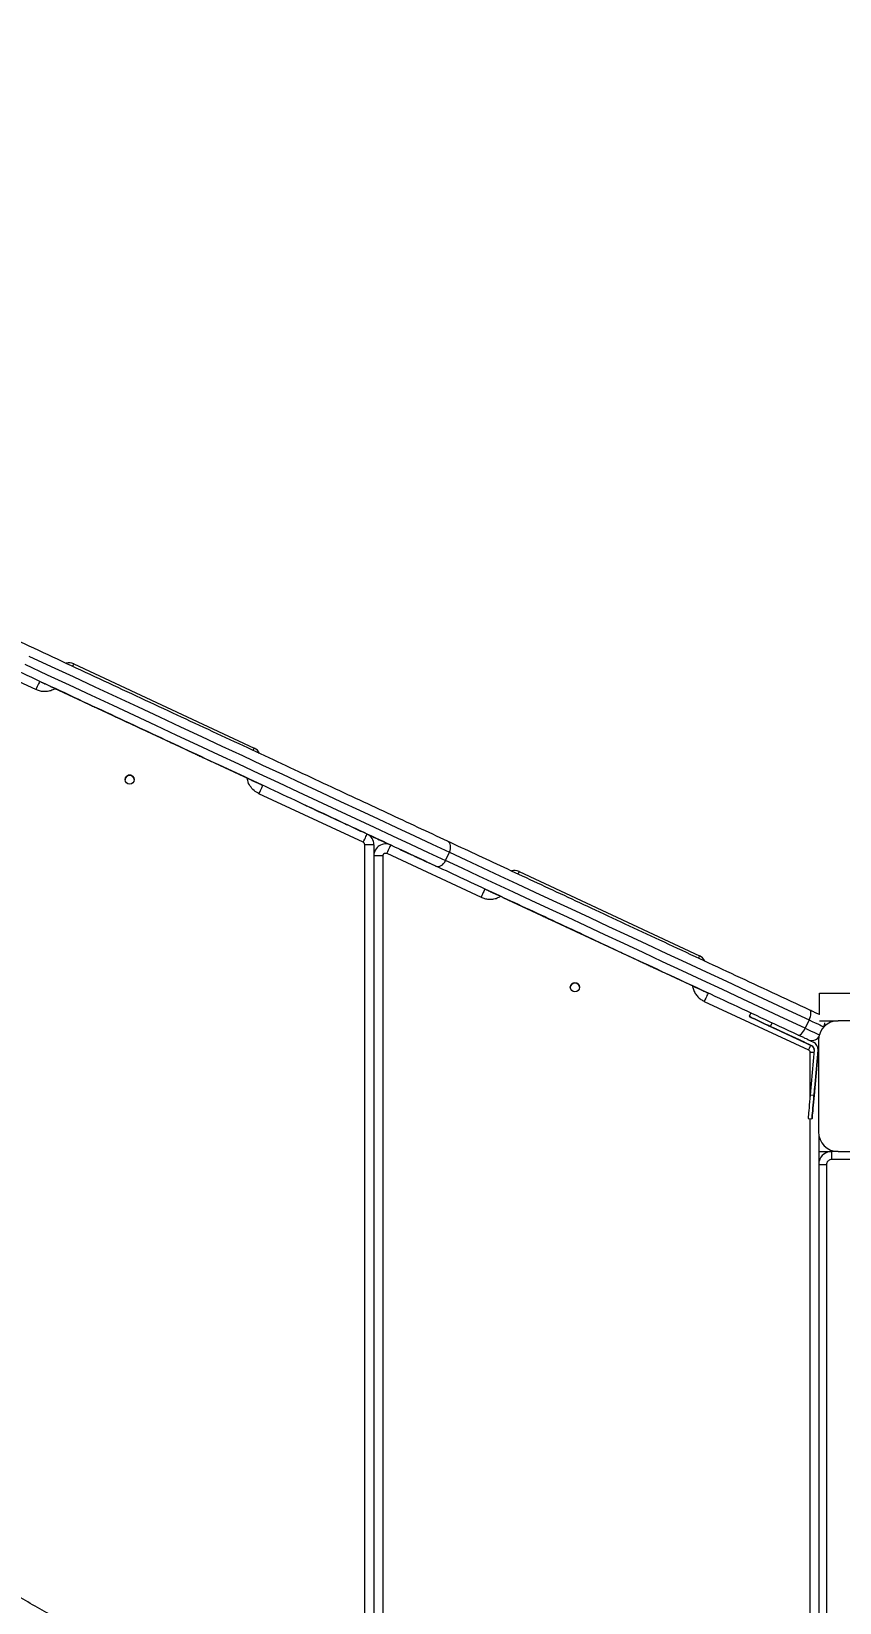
# Model space of a CAD drawing. Header units: millimetres. Extents: x -9110 to 8278, y -6387 to 5914.
# Drawn here: x -3532 to -2915, y -940 to 259 of the extents above; entities that cross this region are included whole.
import ezdxf

# ---------------------------------------------------------------- set-up
doc = ezdxf.new("R2010")
doc.units = ezdxf.units.MM
for name, color, linetype in [('DIKOM_ОБЪЕКТ', 7, 'Continuous'), ('DIKOM_РАЗМЕР_ЗОНА', 7, 'Continuous'), ('DIKOM_РАЗМЕР_ОБЪЕКТА', 7, 'Continuous')]:
    doc.layers.add(name, color=color, linetype=linetype)
doc.styles.add('style1', font='arial.ttf', dxfattribs={"width": 0.8})
doc.dimstyles.new('1-50', dxfattribs={"dimtxt": 300, "dimasz": 200, "dimexe": 100, "dimexo": 0, "dimgap": 100, "dimtad": 1, "dimtxsty": 'style1', "dimcen": 200, "dimclrd": 7, "dimclre": 7, "dimclrt": 7, "dimadec": 1, "dimazin": 2, "dimtfac": 1, "dimtmove": 0, "dimatfit": 2, "dimfxl": 0, "dimlwd": 25, "dimlwe": 18, "dimarcsym": 0})

# ---------------------------------------------------------------- blocks, each defined once
blk = doc.blocks.new('*D9')
at = {"layer": 'Defpoints', "color": 0, "transparency": 16777216}
for p in [(-2194.7, 3914.4), (-7206.9, -3406.5), (-367.7, -3406.5)]:
    blk.add_point(p, dxfattribs=at)
at = {"layer": 'DIKOM_РАЗМЕР_ОБЪЕКТА', "color": 7, "lineweight": 18, "transparency": 16777216}
for p, q in [((-2194.7, 3914.4), (-7306.9, 3914.4)), ((-367.7, -3406.5), (-7306.9, -3406.5))]:
    blk.add_line(p, q, dxfattribs=at)
at = {"layer": 'DIKOM_РАЗМЕР_ОБЪЕКТА', "color": 7, "lineweight": 25, "transparency": 16777216}
blk.add_line((-7206.9, 3714.4), (-7206.9, -3206.5), dxfattribs=at)
at = {"layer": 'DIKOM_РАЗМЕР_ОБЪЕКТА', "color": 7, "transparency": 16777216}
for points in [[(-7240.3, 3714.4), (-7173.6, 3714.4), (-7206.9, 3914.4)], [(-7240.3, -3206.5), (-7173.6, -3206.5), (-7206.9, -3406.5)]]:
    blk.add_solid(points, dxfattribs=at)
at = {"layer": 'DIKOM_РАЗМЕР_ОБЪЕКТА', "color": 7, "transparency": 16777216, "insert": (-7460.2, 292.3), "char_height": 300, "attachment_point": 5, "rotation": 90, "style": 'style1'}
blk.add_mtext('7300', dxfattribs=at)
blk = doc.blocks.new('*D10')
at = {"layer": 'Defpoints', "color": 0, "transparency": 16777216}
for p in [(-3851.3, 5914.4), (-8660.2, -5406.5), (-497.8, -5406.5)]:
    blk.add_point(p, dxfattribs=at)
at = {"layer": 'DIKOM_РАЗМЕР_ЗОНА', "color": 7, "lineweight": 18, "transparency": 16777216}
for p, q in [((-3851.3, 5914.4), (-8760.2, 5914.4)), ((-497.8, -5406.5), (-8760.2, -5406.5))]:
    blk.add_line(p, q, dxfattribs=at)
at = {"layer": 'DIKOM_РАЗМЕР_ЗОНА', "color": 7, "lineweight": 25, "transparency": 16777216}
blk.add_line((-8660.2, 5714.4), (-8660.2, -5206.5), dxfattribs=at)
at = {"layer": 'DIKOM_РАЗМЕР_ЗОНА', "color": 7, "transparency": 16777216}
for points in [[(-8693.5, 5714.4), (-8626.8, 5714.4), (-8660.2, 5914.4)], [(-8693.5, -5206.5), (-8626.8, -5206.5), (-8660.2, -5406.5)]]:
    blk.add_solid(points, dxfattribs=at)
at = {"layer": 'DIKOM_РАЗМЕР_ЗОНА', "color": 7, "transparency": 16777216, "insert": (-8913.4, 268.5), "char_height": 300, "attachment_point": 5, "rotation": 90, "style": 'style1'}
blk.add_mtext('11300', dxfattribs=at)
blk = doc.blocks.new('*D11')
at = {"layer": 'Defpoints', "color": 0, "transparency": 16777216}
for p in [(-6509.9, 304), (6278.2, -1263), (6278.2, -4310)]:
    blk.add_point(p, dxfattribs=at)
at = {"layer": 'DIKOM_РАЗМЕР_ОБЪЕКТА', "color": 7, "lineweight": 18, "transparency": 16777216}
for p, q in [((-6509.9, 304), (-6509.9, -4410)), ((6278.2, -1263), (6278.2, -4410))]:
    blk.add_line(p, q, dxfattribs=at)
at = {"layer": 'DIKOM_РАЗМЕР_ОБЪЕКТА', "color": 7, "lineweight": 25, "transparency": 16777216}
blk.add_line((-6309.9, -4310), (6078.2, -4310), dxfattribs=at)
at = {"layer": 'DIKOM_РАЗМЕР_ОБЪЕКТА', "color": 7, "transparency": 16777216}
for points in [[(-6309.9, -4276.6), (-6309.9, -4343.3), (-6509.9, -4310)], [(6078.2, -4276.6), (6078.2, -4343.3), (6278.2, -4310)]]:
    blk.add_solid(points, dxfattribs=at)
at = {"layer": 'DIKOM_РАЗМЕР_ОБЪЕКТА', "color": 7, "transparency": 16777216, "insert": (-27.3, -4056.8), "char_height": 300, "attachment_point": 5, "style": 'style1'}
blk.add_mtext('12800', dxfattribs=at)

msp = doc.modelspace()

# ---------------------------------------------------------------- linework, layer by layer
at = {"layer": 'DIKOM_ОБЪЕКТ', "color": 7, "linetype": 'Continuous', "lineweight": 15}
for p, q in [((-3528.987, -243.276), (-3600.99, -209.701)), ((-3499.995, -223.694), (-3362.236, -287.932)), ((-3511.528, -243.694), (-3370.144, -309.623)), ((-3496.121, -250.878), (-3496.121, -250.878)), ((-3394.614, -298.211), (-3394.614, -298.212)), ((-3278.991, -359.852), (-3358.601, -322.729)), ((-3357.266, -315.628), (-3356.292, -316.082)), ((-3356.549, -315.962), (-3356.663, -315.909)), ((-3356.549, -315.962), (-3356.549, -315.962)), ((-3323.922, -331.176), (-3323.922, -331.175)), ((-3277.836, -361.652), (-3277.836, -361.664)), ((-3277.836, -1076.82), (-3277.836, -361.664)), ((-3270.836, -361.664), (-3270.836, -1076.82)), ((-3263.836, -1087.214), (-3263.836, -370.058)), ((-3260.991, -368.246), (-3188.987, -401.821)), ((-3216.07, -373.744), (-3213.112, -367.4)), ((-3222.416, -378.509), (-3222.416, -378.509)), ((-3159.995, -382.239), (-3022.237, -446.477)), ((-3185.257, -395.837), (-3185.257, -395.837)), ((-3172.309, -401.875), (-3029.632, -468.406)), ((-3151.724, -411.474), (-3151.724, -411.473)), ((-3050.217, -458.806), (-3050.217, -458.807)), ((-3016.684, -474.444), (-3016.792, -474.394)), ((-3016.684, -474.444), (-3016.684, -474.444)), ((-2930.52, -491.317), (-2930.52, -475.032)), ((-2930.52, -475.032), (-2903.317, -475.032)), ((-3018.601, -481.274), (-2938.991, -518.397)), ((-2982.966, -490.166), (-2984.234, -492.885)), ((-2984.233, -492.885), (-2984.234, -492.886)), ((-2967.92, -500.492), (-2966.652, -497.773)), ((-2967.92, -500.492), (-2936.394, -515.193)), ((-2936.394, -515.193), (-2967.92, -500.492)), ((-2967.92, -500.493), (-2967.92, -500.492)), ((-2967.92, -500.493), (-2950.355, -508.684)), ((-2950.298, -508.71), (-2967.92, -500.493)), ((-2938.478, -495.464), (-2941.436, -501.808)), ((-2930.52, -496.032), (-2916.248, -496.032)), ((-2927.261, -500.847), (-2927.202, -500.722)), ((-2927.202, -500.723), (-2927.259, -500.846)), ((-2927.202, -500.722), (-2927.202, -500.723)), ((-2926.546, -497.765), (-2926.546, -497.763)), ((-2846.248, -496.032), (-2916.248, -496.032)), ((-2951.061, -508.354), (-2951.313, -508.236)), ((-2951.313, -508.236), (-2951.313, -508.236)), ((-2951.313, -508.236), (-2951.061, -508.354)), ((-2951.061, -508.354), (-2951.313, -508.237)), ((-2951.313, -508.237), (-2951.313, -508.237)), ((-2951.313, -508.237), (-2951.061, -508.354)), ((-2944.767, -511.289), (-2949.676, -508.999)), ((-2949.676, -508.999), (-2942.124, -512.521)), ((-2944.767, -511.289), (-2946.857, -510.315)), ((-2945.552, -510.923), (-2945.975, -510.726)), ((-2944.68, -511.33), (-2943.802, -511.739)), ((-2944.256, -511.527), (-2943.656, -511.807)), ((-2943.802, -511.739), (-2944.256, -511.527)), ((-2943.131, -512.052), (-2943.382, -511.934)), ((-2942.124, -512.522), (-2943.131, -512.052)), ((-2942.124, -512.521), (-2943.131, -512.052)), ((-2942.877, -512.17), (-2936.394, -515.194)), ((-2936.394, -515.194), (-2942.877, -512.17)), ((-2942.877, -512.17), (-2942.124, -512.522)), ((-2942.124, -512.521), (-2942.124, -512.521)), ((-2939.707, -510.338), (-2935.126, -512.474)), ((-2936.394, -515.193), (-2936.394, -515.193)), ((-2936.394, -515.194), (-2936.394, -515.194)), ((-2931.248, -511.032), (-2931.248, -581.032)), ((-2937.836, -520.209), (-2937.836, -554.326)), ((-2934.673, -518.173), (-2937.705, -552.827)), ((-2931.684, -518.435), (-2934.716, -553.088)), ((-2934.716, -553.088), (-2931.684, -518.435)), ((-2931.684, -518.436), (-2934.716, -553.089)), ((-2934.716, -553.089), (-2931.684, -518.436)), ((-2931.684, -518.435), (-2931.662, -517.912)), ((-2931.662, -517.913), (-2931.684, -518.436)), ((-2931.684, -518.435), (-2931.684, -518.435)), ((-2931.684, -518.436), (-2931.684, -518.436)), ((-2931.662, -517.912), (-2931.662, -517.912)), ((-2934.716, -553.088), (-2937.705, -552.827)), ((-2934.716, -553.089), (-2934.716, -553.089)), ((-2939.274, -570.758), (-2936.285, -571.02)), ((-2939.274, -570.759), (-2936.285, -571.02)), ((-2937.836, -570.884), (-2937.836, -1273.118)), ((-2930.836, -1273.118), (-2930.836, -584.523)), ((-2930.836, -596.032), (-2921.248, -596.032)), ((-2916.248, -596.032), (-2921.248, -596.032)), ((-2921.248, -602.032), (-2921.248, -596.032)), ((-2916.248, -596.032), (-2846.248, -596.032)), ((-2925.248, -606.032), (-2930.836, -606.032)), ((-2925.248, -606.032), (-2925.248, -1286.032)), ((-2839.248, -602.032), (-2921.248, -602.032))]:
    msp.add_line(p, q, dxfattribs=at)
at = {"layer": 'DIKOM_ОБЪЕКТ', "color": 7, "linetype": 'Continuous', "lineweight": 15, "flags": 128}
for points in [[(-3537.314, -223.945), (-3520.339, -231.861), (-3503.495, -239.715), (-3486.789, -247.505), (-3470.227, -255.228), (-3453.814, -262.881), (-3437.557, -270.462), (-3421.461, -277.968), (-3405.531, -285.396), (-3389.774, -292.744), (-3374.194, -300.009), (-3358.798, -307.188), (-3343.59, -314.28), (-3328.577, -321.281), (-3313.762, -328.189), (-3299.153, -335.001), (-3284.753, -341.716), (-3270.567, -348.331), (-3256.601, -354.844), (-3242.86, -361.251), (-3229.348, -367.552), (-3216.07, -373.744)], [(-3534.356, -217.601), (-3517.38, -225.516), (-3500.537, -233.371), (-3483.831, -241.161), (-3467.269, -248.884), (-3450.856, -256.537), (-3434.599, -264.118), (-3418.503, -271.624), (-3402.573, -279.052), (-3386.815, -286.4), (-3371.236, -293.665), (-3355.84, -300.844), (-3340.632, -307.936), (-3325.618, -314.937), (-3310.804, -321.845), (-3296.194, -328.657), (-3281.794, -335.372), (-3267.609, -341.987), (-3253.643, -348.5), (-3239.901, -354.907), (-3226.39, -361.208), (-3213.112, -367.4)], [(-3500.838, -225.502), (-3500.494, -224.764), (-3500.22, -224.177), (-3500.052, -223.816), (-3499.995, -223.694)], [(-3526.029, -236.932), (-3526.086, -237.054), (-3526.254, -237.415), (-3526.528, -238.001), (-3526.895, -238.79), (-3527.343, -239.752), (-3527.855, -240.849), (-3528.41, -242.039), (-3528.987, -243.276)], [(-3363.079, -289.74), (-3362.735, -289.002), (-3362.462, -288.415), (-3362.293, -288.054), (-3362.236, -287.932)], [(-3358.601, -322.729), (-3358.024, -321.491), (-3357.469, -320.301), (-3356.958, -319.204), (-3356.509, -318.243), (-3356.142, -317.454), (-3355.868, -316.867), (-3355.7, -316.506), (-3355.643, -316.385)], [(-3278.991, -359.852), (-3278.413, -358.614), (-3277.858, -357.424), (-3277.347, -356.327), (-3276.899, -355.366), (-3276.531, -354.577), (-3276.258, -353.99), (-3276.089, -353.629), (-3276.032, -353.508)], [(-3213.112, -367.4), (-3212.619, -366.122), (-3212.315, -364.815), (-3212.212, -363.528), (-3212.312, -362.311), (-3212.613, -361.21), (-3213.103, -360.268), (-3213.762, -359.521), (-3214.566, -358.997)], [(-3270.836, -361.664), (-3270.971, -361.664), (-3271.369, -361.664), (-3272.016, -361.664), (-3272.886, -361.664), (-3273.947, -361.664), (-3275.157, -361.664), (-3276.47, -361.664), (-3277.836, -361.664)], [(-3263.836, -370.058), (-3265.202, -370.058), (-3266.515, -370.058), (-3267.725, -370.058), (-3268.786, -370.058), (-3269.656, -370.058), (-3270.303, -370.058), (-3270.702, -370.058), (-3270.836, -370.058)], [(-3258.033, -361.901), (-3258.089, -362.023), (-3258.258, -362.384), (-3258.531, -362.971), (-3258.899, -363.76), (-3259.347, -364.721), (-3259.859, -365.818), (-3260.413, -367.008), (-3260.991, -368.246)], [(-3213.112, -367.4), (-3200.514, -373.274), (-3187.679, -379.259), (-3174.612, -385.352), (-3161.317, -391.552), (-3147.801, -397.855), (-3134.067, -404.259), (-3120.124, -410.761), (-3105.974, -417.359), (-3091.626, -424.05), (-3077.083, -430.831), (-3062.353, -437.7), (-3047.441, -444.653), (-3032.353, -451.689), (-3017.095, -458.804), (-3001.674, -465.995), (-2986.095, -473.259), (-2970.365, -480.594), (-2954.491, -487.997), (-2938.478, -495.464)], [(-3223.442, -378.03), (-3222.524, -378.31), (-3221.527, -378.335), (-3220.491, -378.104), (-3219.454, -377.627), (-3218.457, -376.922), (-3217.538, -376.015), (-3216.732, -374.942), (-3216.07, -373.744)], [(-2941.436, -501.808), (-2957.449, -494.341), (-2973.324, -486.939), (-2989.053, -479.604), (-3004.632, -472.339), (-3020.054, -465.148), (-3035.311, -458.033), (-3050.399, -450.997), (-3065.312, -444.044), (-3080.042, -437.175), (-3094.584, -430.394), (-3108.933, -423.703), (-3123.082, -417.105), (-3137.026, -410.603), (-3150.759, -404.199), (-3164.275, -397.896), (-3177.57, -391.697), (-3190.638, -385.603), (-3203.472, -379.618), (-3216.07, -373.744)], [(-3159.995, -382.239), (-3160.052, -382.361), (-3160.22, -382.722), (-3160.494, -383.308), (-3160.825, -384.02)], [(-3186.029, -395.477), (-3186.086, -395.599), (-3186.254, -395.96), (-3186.527, -396.546), (-3186.896, -397.335), (-3187.344, -398.297), (-3187.855, -399.393), (-3188.41, -400.584), (-3188.987, -401.821)], [(-3022.237, -446.477), (-3022.293, -446.599), (-3022.462, -446.96), (-3022.735, -447.546), (-3023.067, -448.258)], [(-3015.643, -474.929), (-3015.7, -475.051), (-3015.868, -475.412), (-3016.142, -475.999), (-3016.51, -476.788), (-3016.958, -477.749), (-3017.469, -478.846), (-3018.024, -480.036), (-3018.601, -481.274)], [(-2938.478, -495.464), (-2937.947, -494.205), (-2937.528, -492.951), (-2937.238, -491.751), (-2937.088, -490.65), (-2937.083, -489.692), (-2937.225, -488.912), (-2937.506, -488.342), (-2937.917, -488.002)], [(-2967.92, -500.492), (-2970.242, -499.41), (-2972.516, -498.349), (-2974.697, -497.332), (-2976.74, -496.379), (-2978.603, -495.511), (-2980.249, -494.743), (-2981.644, -494.093), (-2982.759, -493.573), (-2983.573, -493.193), (-2984.068, -492.962), (-2984.234, -492.885), (-2984.068, -492.962), (-2983.573, -493.193), (-2982.759, -493.572), (-2981.644, -494.093), (-2980.249, -494.743), (-2978.603, -495.511), (-2976.74, -496.379), (-2974.697, -497.332), (-2972.516, -498.349), (-2970.242, -499.41), (-2967.92, -500.492)], [(-2967.92, -500.493), (-2970.242, -499.41), (-2972.516, -498.35), (-2974.697, -497.333), (-2976.74, -496.38), (-2978.603, -495.511), (-2980.249, -494.744), (-2981.644, -494.093), (-2982.759, -493.573), (-2983.573, -493.194), (-2984.068, -492.963), (-2984.234, -492.886), (-2984.068, -492.963), (-2983.573, -493.194), (-2982.759, -493.573), (-2981.644, -494.093), (-2980.249, -494.744), (-2978.603, -495.511), (-2976.74, -496.38), (-2974.697, -497.333), (-2972.516, -498.35), (-2970.242, -499.41), (-2967.92, -500.493)], [(-2967.014, -500.915), (-2965.89, -501.439), (-2964.858, -501.92), (-2964, -502.32), (-2963.386, -502.606), (-2963.067, -502.755), (-2963.067, -502.755), (-2963.386, -502.606), (-2964, -502.32), (-2964.858, -501.92), (-2965.89, -501.439), (-2967.014, -500.915), (-2968.137, -500.391), (-2969.17, -499.909), (-2970.028, -499.509), (-2970.641, -499.223), (-2970.961, -499.074), (-2970.961, -499.074), (-2970.641, -499.223), (-2970.028, -499.509), (-2969.17, -499.909), (-2968.137, -500.391), (-2967.014, -500.915)], [(-2967.014, -500.915), (-2965.89, -501.439), (-2964.858, -501.921), (-2964, -502.321), (-2963.386, -502.607), (-2963.067, -502.756), (-2963.067, -502.756), (-2963.386, -502.607), (-2964, -502.321), (-2964.858, -501.921), (-2965.89, -501.439), (-2967.014, -500.915), (-2968.137, -500.392), (-2969.17, -499.91), (-2970.028, -499.51), (-2970.641, -499.224), (-2970.961, -499.075), (-2970.961, -499.075), (-2970.641, -499.224), (-2970.028, -499.51), (-2969.17, -499.91), (-2968.137, -500.392), (-2967.014, -500.915)], [(-2946.792, -507.034), (-2946.267, -507.13), (-2945.649, -506.979), (-2944.961, -506.586), (-2944.23, -505.967), (-2943.484, -505.144), (-2942.751, -504.151), (-2942.059, -503.024), (-2941.436, -501.808)], [(-2941.436, -501.808), (-2939.038, -502.926), (-2936.841, -503.95), (-2934.895, -504.858), (-2933.241, -505.629), (-2931.915, -506.247), (-2930.947, -506.699), (-2930.65, -506.838)], [(-2938.478, -495.464), (-2936.079, -496.582), (-2933.883, -497.606), (-2931.937, -498.514), (-2930.283, -499.285), (-2928.957, -499.903), (-2927.989, -500.355), (-2927.4, -500.629), (-2927.202, -500.722)], [(-2937.3, -514.771), (-2937.347, -514.872), (-2937.859, -515.969), (-2938.414, -517.159), (-2938.991, -518.397)], [(-2936.394, -515.194), (-2935.995, -515.418), (-2935.833, -515.534)], [(-2932.172, -515.492), (-2931.638, -516.495), (-2931.248, -517.517)], [(-2934.851, -520.209), (-2935.157, -520.209), (-2936.47, -520.209), (-2937.836, -520.209)], [(-2934.684, -517.547), (-2934.668, -517.716), (-2934.662, -517.913)], [(-2931.248, -520.209), (-2931.369, -520.209), (-2931.84, -520.209)], [(-2934.245, -547.709), (-2934.261, -547.887), (-2934.306, -548.405), (-2934.378, -549.222), (-2934.47, -550.272), (-2934.574, -551.469), (-2934.684, -552.716), (-2934.788, -553.913), (-2934.88, -554.963), (-2934.951, -555.78), (-2934.997, -556.298), (-2935.013, -556.476), (-2934.997, -556.298), (-2934.951, -555.78), (-2934.88, -554.963), (-2934.788, -553.913), (-2934.684, -552.716), (-2934.574, -551.469), (-2934.47, -550.272), (-2934.378, -549.222), (-2934.306, -548.405), (-2934.261, -547.887), (-2934.245, -547.709)], [(-2934.245, -547.709), (-2934.261, -547.886), (-2934.306, -548.404), (-2934.378, -549.221), (-2934.47, -550.271), (-2934.574, -551.468), (-2934.684, -552.716), (-2934.788, -553.913), (-2934.88, -554.962), (-2934.951, -555.779), (-2934.997, -556.298), (-2935.013, -556.475), (-2934.997, -556.298), (-2934.951, -555.779), (-2934.88, -554.962), (-2934.788, -553.913), (-2934.684, -552.716), (-2934.574, -551.468), (-2934.47, -550.271), (-2934.378, -549.221), (-2934.306, -548.404), (-2934.261, -547.886), (-2934.245, -547.709)], [(-2937.705, -552.827), (-2937.928, -555.378), (-2938.147, -557.878), (-2938.357, -560.276), (-2938.553, -562.521), (-2938.732, -564.569), (-2938.89, -566.378), (-2939.025, -567.911), (-2939.132, -569.138), (-2939.21, -570.032), (-2939.258, -570.576), (-2939.274, -570.758), (-2939.274, -570.758)], [(-2934.716, -553.088), (-2934.94, -555.64), (-2935.158, -558.14), (-2935.368, -560.537), (-2935.564, -562.782), (-2935.744, -564.831), (-2935.902, -566.64), (-2936.036, -568.173), (-2936.143, -569.399), (-2936.221, -570.293), (-2936.269, -570.837), (-2936.285, -571.02), (-2936.269, -570.837), (-2936.221, -570.293), (-2936.143, -569.399), (-2936.036, -568.173), (-2935.902, -566.64), (-2935.744, -564.831), (-2935.564, -562.783), (-2935.368, -560.537), (-2935.158, -558.14), (-2934.94, -555.64), (-2934.716, -553.088)], [(-2934.716, -553.089), (-2934.94, -555.641), (-2935.158, -558.14), (-2935.368, -560.538), (-2935.564, -562.783), (-2935.744, -564.831), (-2935.902, -566.64), (-2936.036, -568.174), (-2936.143, -569.4), (-2936.221, -570.294), (-2936.269, -570.838), (-2936.285, -571.02), (-2936.269, -570.838), (-2936.221, -570.294), (-2936.143, -569.4), (-2936.036, -568.174), (-2935.902, -566.64), (-2935.744, -564.831), (-2935.564, -562.783), (-2935.368, -560.538), (-2935.158, -558.141), (-2934.94, -555.641), (-2934.716, -553.089)]]:
    msp.add_lwpolyline(points, dxfattribs=at)
at = {"layer": 'DIKOM_ОБЪЕКТ', "color": 7, "linetype": 'Continuous', "lineweight": 15}
for centre in [(-3457.318, -312.004), (-3117.318, -470.549)]:
    msp.add_circle(centre, 3.5, dxfattribs=at)
for centre, radius, start, end in [((-3503.799, -231.851), 9, 65, 102.677336), ((-3366.04, -296.089), 9, 27.371601, 65), ((-3457.318, -312.004), 3.5, 0, 180.360333), ((-3279.836, -361.664), 9, 0, 65), ((-3261.836, -370.058), 9, 65, 180), ((-3163.799, -390.396), 9, 65, 102.67734), ((-3026.04, -454.634), 9, 27.371599, 65), ((-3117.318, -470.549), 3.5, 0, 180), ((-2916.248, -511.032), 15, 90, 180), ((-2933.546, -497.763), 7, 335, 0), ((-2933.546, -497.765), 7, 335, 0), ((-2936.505, -504.108), 7, 245, 321.491918), ((-2936.505, -504.109), 7, 245, 321.487875), ((-2937.662, -517.912), 3, 355, 65), ((-2937.662, -517.912), 3, 0, 65), ((-2937.662, -517.912), 6, 355, 65), ((-2916.248, -581.032), 15, 180, 270), ((-2921.248, -606.032), 10, 90, 163.495263)]:
    msp.add_arc(centre, radius, start, end, dxfattribs=at)
for points, knots in [([(-3214.566, -358.997), (-3222.062, -355.502), (-3237.063, -348.507), (-3260.448, -337.603), (-3284.48, -326.396), (-3309.204, -314.867), (-3334.564, -303.042), (-3360.528, -290.934), (-3387.056, -278.564), (-3414.107, -265.95), (-3441.639, -253.111), (-3469.608, -240.07), (-3497.968, -226.845), (-3526.676, -213.458), (-3555.673, -199.937), (-3575.262, -190.802), (-3585.05, -186.238)], [0, 0, 0, 0, 0.07103185, 0.14215356, 0.21351874, 0.28500892, 0.35660196, 0.42828869, 0.50000026, 0.57171059, 0.6433981, 0.71499055, 0.78648048, 0.85784648, 0.9289683, 1, 1, 1, 1]), ([(-3223.442, -378.03), (-3230.937, -374.535), (-3245.938, -367.54), (-3269.323, -356.635), (-3293.355, -345.428), (-3318.08, -333.899), (-3343.439, -322.074), (-3369.402, -309.967), (-3395.931, -297.597), (-3422.982, -284.982), (-3450.514, -272.144), (-3478.483, -259.102), (-3506.843, -245.877), (-3535.551, -232.491), (-3564.548, -218.969), (-3584.137, -209.835), (-3593.925, -205.27)], [0, 0, 0, 0, 0.07103151, 0.14215319, 0.21351803, 0.2850089, 0.35660119, 0.42828816, 0.49999945, 0.57170975, 0.64339802, 0.71498966, 0.78647954, 0.85784552, 0.92896732, 1, 1, 1, 1]), ([(-3525.122, -237.355), (-3525.078, -237.375), (-3524.988, -237.418), (-3524.231, -237.771), (-3522.977, -238.355), (-3521.209, -239.18), (-3519.035, -240.193), (-3516.599, -241.33), (-3514.065, -242.511), (-3512.357, -243.307), (-3511.528, -243.694)], [0, 0, 0, 0, 0.11651404, 0.2400124, 0.36864742, 0.50000743, 0.63137322, 0.75999404, 0.88349707, 1, 1, 1, 1]), ([(-3514.072, -242.508), (-3514.949, -242.98), (-3516.798, -243.975), (-3519.917, -244.713), (-3523.134, -244.85), (-3526.214, -244.394), (-3528.081, -243.642), (-3528.987, -243.276)], [0, 0, 0, 0, 0.19198392, 0.40427955, 0.61215292, 0.81171644, 1, 1, 1, 1]), ([(-3496.121, -250.878), (-3496.048, -250.912), (-3495.9, -250.981), (-3494.682, -251.549), (-3492.837, -252.409), (-3490.51, -253.494), (-3487.901, -254.71), (-3484.832, -256.142), (-3481.319, -257.78), (-3477.426, -259.595), (-3473.218, -261.557), (-3468.754, -263.639), (-3463.647, -266.02), (-3457.902, -268.699), (-3451.621, -271.628), (-3445.368, -274.544), (-3439.114, -277.46), (-3432.833, -280.389), (-3427.088, -283.068), (-3421.981, -285.45), (-3417.516, -287.531), (-3413.309, -289.493), (-3409.416, -291.309), (-3405.903, -292.947), (-3402.833, -294.378), (-3400.225, -295.594), (-3397.898, -296.68), (-3396.053, -297.54), (-3394.834, -298.108), (-3394.687, -298.177), (-3394.614, -298.211)], [0, 0, 0, 0, 0.03881415, 0.07883198, 0.11997558, 0.15213837, 0.18430412, 0.21714967, 0.25000047, 0.28284704, 0.31569713, 0.34785858, 0.38002396, 0.42116488, 0.46118449, 0.49999961, 0.53881431, 0.5788313, 0.61997532, 0.65213744, 0.68430391, 0.71715087, 0.75000055, 0.7828463, 0.81569715, 0.84785925, 0.88002399, 0.92116499, 0.96118464, 1, 1, 1, 1]), ([(-3370.144, -309.623), (-3369.315, -310.009), (-3367.607, -310.806), (-3365.073, -311.987), (-3362.637, -313.123), (-3360.463, -314.137), (-3358.695, -314.961), (-3357.44, -315.546), (-3356.685, -315.899), (-3356.594, -315.941), (-3356.549, -315.962)], [0, 0, 0, 0, 0.11651916, 0.24002053, 0.36863961, 0.50000337, 0.63136135, 0.75999438, 0.88348104, 1, 1, 1, 1]), ([(-3358.601, -322.729), (-3359.891, -321.999), (-3362.522, -320.51), (-3365.439, -316.965), (-3367.168, -313.619), (-3367.402, -311.481), (-3367.469, -310.87)], [0, 0, 0, 0, 0.28575848, 0.58325626, 0.88076445, 1, 1, 1, 1]), ([(-3323.922, -331.175), (-3323.849, -331.209), (-3323.702, -331.278), (-3322.483, -331.846), (-3320.639, -332.706), (-3318.311, -333.792), (-3315.703, -335.008), (-3312.633, -336.439), (-3309.12, -338.078), (-3305.227, -339.893), (-3301.02, -341.855), (-3296.556, -343.937), (-3291.449, -346.318), (-3285.704, -348.997), (-3279.423, -351.926), (-3273.169, -354.842), (-3266.916, -357.758), (-3260.635, -360.687), (-3254.89, -363.366), (-3249.782, -365.747), (-3245.318, -367.829), (-3241.111, -369.791), (-3237.218, -371.606), (-3233.704, -373.245), (-3230.635, -374.676), (-3228.027, -375.892), (-3225.699, -376.977), (-3223.855, -377.837), (-3222.636, -378.406), (-3222.488, -378.475), (-3222.416, -378.509)], [0, 0, 0, 0, 0.03881413, 0.07883195, 0.11997552, 0.15213766, 0.18430343, 0.21715093, 0.25000007, 0.28284617, 0.31569664, 0.3478577, 0.38002307, 0.421164, 0.46118355, 0.49999865, 0.53881329, 0.57883274, 0.61997454, 0.65213864, 0.68430328, 0.71714985, 0.74999994, 0.78284684, 0.81569622, 0.8478583, 0.88002467, 0.92116487, 0.96118451, 1, 1, 1, 1]), ([(-3277.836, -361.652), (-3277.852, -361.468), (-3277.884, -361.091), (-3278.132, -360.571), (-3278.502, -360.129), (-3278.83, -359.943), (-3278.991, -359.852)], [0, 0, 0, 0, 0.24493905, 0.49999404, 0.7550242, 1, 1, 1, 1]), ([(-3276.031, -353.509), (-3274.178, -354.372), (-3268.849, -356.857), (-3262.849, -359.656), (-3258.931, -361.483), (-3258.043, -361.897)], [0, 0, 0, 0, 0.291782, 0.83941859, 1, 1, 1, 1]), ([(-2937.917, -488.002), (-2947.431, -483.565), (-2966.455, -474.694), (-2994.446, -461.642), (-3022.018, -448.785), (-3049.1, -436.156), (-3075.65, -423.775), (-3101.11, -411.903), (-3125.489, -400.535), (-3148.771, -389.679), (-3171.397, -379.128), (-3193.404, -368.866), (-3207.511, -362.287), (-3214.566, -358.997)], [0, 0, 0, 0, 0.09313083, 0.18622225, 0.27951258, 0.37304284, 0.46657255, 0.56015288, 0.64832765, 0.73652902, 0.82441735, 0.91218732, 1, 1, 1, 1]), ([(-3263.836, -370.058), (-3263.824, -369.894), (-3263.8, -369.559), (-3263.607, -369.086), (-3263.309, -368.675), (-3262.921, -368.354), (-3262.467, -368.138), (-3261.969, -368.042), (-3261.458, -368.067), (-3261.145, -368.187), (-3260.991, -368.246)], [0, 0, 0, 0, 0.12300945, 0.25000278, 0.37702467, 0.50002409, 0.62305658, 0.74999001, 0.87695485, 1, 1, 1, 1]), ([(-2946.792, -507.034), (-2956.306, -502.598), (-2975.33, -493.726), (-3003.321, -480.674), (-3030.893, -467.817), (-3057.976, -455.188), (-3084.526, -442.808), (-3109.985, -430.936), (-3134.364, -419.568), (-3157.646, -408.711), (-3180.271, -398.161), (-3202.28, -387.898), (-3216.387, -381.32), (-3223.442, -378.03)], [0, 0, 0, 0, 0.09313087, 0.18622221, 0.2795123, 0.3730435, 0.46657312, 0.56015336, 0.64832709, 0.73652838, 0.82441662, 0.9121874, 1, 1, 1, 1]), ([(-3185.257, -395.837), (-3185.215, -395.857), (-3185.129, -395.897), (-3184.408, -396.233), (-3183.214, -396.79), (-3181.53, -397.575), (-3179.459, -398.541), (-3177.139, -399.623), (-3174.726, -400.748), (-3173.099, -401.507), (-3172.309, -401.875)], [0, 0, 0, 0, 0.1165133, 0.24001287, 0.36864028, 0.49999971, 0.63135907, 0.75999374, 0.88348482, 1, 1, 1, 1]), ([(-3188.987, -401.821), (-3188.081, -402.186), (-3186.214, -402.939), (-3183.134, -403.395), (-3179.917, -403.258), (-3176.798, -402.52), (-3174.95, -401.525), (-3174.072, -401.053)], [0, 0, 0, 0, 0.18831259, 0.38787623, 0.59574974, 0.80801596, 1, 1, 1, 1]), ([(-3151.724, -411.473), (-3151.651, -411.507), (-3151.504, -411.576), (-3150.284, -412.144), (-3148.44, -413.004), (-3146.112, -414.089), (-3143.505, -415.306), (-3140.435, -416.737), (-3136.922, -418.375), (-3133.029, -420.19), (-3128.822, -422.152), (-3124.357, -424.234), (-3119.25, -426.616), (-3113.505, -429.294), (-3107.224, -432.224), (-3100.971, -435.139), (-3094.717, -438.056), (-3088.436, -440.984), (-3082.691, -443.663), (-3077.584, -446.045), (-3073.12, -448.127), (-3068.912, -450.089), (-3065.02, -451.904), (-3061.506, -453.542), (-3058.437, -454.973), (-3055.828, -456.19), (-3053.501, -457.275), (-3051.656, -458.135), (-3050.438, -458.703), (-3050.29, -458.772), (-3050.217, -458.806)], [0, 0, 0, 0, 0.03881402, 0.07883233, 0.11997595, 0.15213813, 0.18430267, 0.21715023, 0.2499994, 0.28284782, 0.31569592, 0.34785948, 0.38002462, 0.42116579, 0.46118296, 0.50000053, 0.53881274, 0.57883224, 0.61997621, 0.6521384, 0.68430306, 0.71714965, 0.74999978, 0.78284674, 0.81569615, 0.84785949, 0.88002425, 0.92116591, 0.96118447, 1, 1, 1, 1]), ([(-3029.632, -468.406), (-3028.842, -468.774), (-3027.215, -469.533), (-3024.802, -470.658), (-3022.482, -471.74), (-3020.412, -472.706), (-3018.728, -473.491), (-3017.533, -474.048), (-3016.813, -474.384), (-3016.726, -474.424), (-3016.684, -474.444)], [0, 0, 0, 0, 0.11653315, 0.24002292, 0.36865647, 0.49999957, 0.6313576, 0.75998792, 0.88348085, 1, 1, 1, 1]), ([(-3027.6, -469.354), (-3027.398, -470.33), (-3026.972, -472.385), (-3025.532, -475.249), (-3023.57, -477.801), (-3021.24, -479.867), (-3019.463, -480.814), (-3018.601, -481.274)], [0, 0, 0, 0, 0.19197496, 0.40425787, 0.6121226, 0.81170499, 1, 1, 1, 1]), ([(-2930.588, -491.419), (-2930.683, -491.375), (-2930.878, -491.284), (-2932.457, -490.547), (-2934.822, -489.445), (-2936.901, -488.476), (-2937.917, -488.002)], [0, 0, 0, 0, 0.24445019, 0.49999529, 0.75554799, 1, 1, 1, 1]), ([(-2951.439, -508.178), (-2951.416, -508.189), (-2951.378, -508.207), (-2951.155, -508.311), (-2951.061, -508.354)], [0, 0, 0, 0, 0.58010229, 1, 1, 1, 1]), ([(-2951.439, -508.178), (-2951.416, -508.189), (-2951.378, -508.207), (-2951.155, -508.311), (-2951.061, -508.354)], [0, 0, 0, 0, 0.58001757, 1, 1, 1, 1]), ([(-2949.924, -508.884), (-2950.183, -508.763), (-2950.705, -508.52), (-2951.264, -508.259), (-2951.425, -508.184), (-2951.436, -508.179), (-2951.439, -508.178)], [0, 0, 0, 0, 0.33626528, 0.67671874, 0.93839593, 1, 1, 1, 1]), ([(-2951.439, -508.178), (-2951.416, -508.188), (-2951.378, -508.206), (-2951.155, -508.31), (-2951.061, -508.354)], [0, 0, 0, 0, 0.57986698, 1, 1, 1, 1]), ([(-2949.924, -508.884), (-2950.183, -508.763), (-2950.705, -508.52), (-2951.264, -508.259), (-2951.425, -508.184), (-2951.436, -508.179), (-2951.439, -508.178)], [0, 0, 0, 0, 0.33626847, 0.67675611, 0.93843531, 1, 1, 1, 1]), ([(-2951.439, -508.178), (-2951.416, -508.188), (-2951.378, -508.206), (-2951.155, -508.31), (-2951.061, -508.354)], [0, 0, 0, 0, 0.57986708, 1, 1, 1, 1]), ([(-2949.676, -508.999), (-2949.926, -508.883), (-2950.254, -508.73), (-2950.642, -508.549), (-2950.807, -508.472), (-2950.926, -508.417), (-2951.061, -508.353), (-2951.061, -508.354), (-2951.061, -508.354)], [0, 0, 0, 0, 0.34202641, 0.44889828, 0.52291767, 0.59667283, 0.68416833, 1, 1, 1, 1]), ([(-2951.061, -508.354), (-2951.054, -508.357), (-2951.045, -508.362), (-2950.974, -508.395), (-2950.864, -508.446), (-2950.694, -508.526), (-2950.287, -508.715), (-2949.945, -508.874), (-2949.676, -509)], [0, 0, 0, 0, 0.25707436, 0.35210763, 0.44876919, 0.53266585, 0.63167544, 1, 1, 1, 1]), ([(-2951.061, -508.354), (-2951.054, -508.357), (-2951.045, -508.361), (-2950.974, -508.394), (-2950.864, -508.445), (-2950.694, -508.525), (-2950.287, -508.715), (-2949.945, -508.874), (-2949.676, -508.999)], [0, 0, 0, 0, 0.25707436, 0.35210763, 0.44876919, 0.53266585, 0.63167544, 1, 1, 1, 1]), ([(-2949.649, -509.012), (-2949.948, -508.873), (-2950.414, -508.655), (-2950.834, -508.46), (-2951.03, -508.368), (-2951.052, -508.358), (-2951.061, -508.354)], [0, 0, 0, 0, 0.44621068, 0.69466845, 0.86913869, 1, 1, 1, 1]), ([(-2946.848, -510.318), (-2947.15, -510.177), (-2947.755, -509.895), (-2948.809, -509.404), (-2949.506, -509.079), (-2949.924, -508.884)], [0, 0, 0, 0, 0.2848276, 0.57008505, 1, 1, 1, 1]), ([(-2946.848, -510.318), (-2947.15, -510.177), (-2947.755, -509.895), (-2948.809, -509.404), (-2949.506, -509.079), (-2949.924, -508.884)], [0, 0, 0, 0, 0.28482944, 0.5700827, 1, 1, 1, 1]), ([(-2946.403, -510.526), (-2946.705, -510.385), (-2947.31, -510.103), (-2948.398, -509.595), (-2949.172, -509.234), (-2949.649, -509.012)], [0, 0, 0, 0, 0.27763409, 0.55532333, 1, 1, 1, 1]), ([(-2942.554, -512.32), (-2942.759, -512.225), (-2943.297, -511.974), (-2944.782, -511.282), (-2946.063, -510.684), (-2946.848, -510.318)], [0, 0, 0, 0, 0.19276281, 0.50581879, 1, 1, 1, 1]), ([(-2942.554, -512.32), (-2942.759, -512.225), (-2943.297, -511.974), (-2944.782, -511.282), (-2946.063, -510.684), (-2946.848, -510.318)], [0, 0, 0, 0, 0.19276258, 0.50581853, 1, 1, 1, 1]), ([(-2939.463, -510.452), (-2939.558, -510.407), (-2939.753, -510.316), (-2941.333, -509.58), (-2943.697, -508.477), (-2945.776, -507.508), (-2946.792, -507.034)], [0, 0, 0, 0, 0.24445192, 0.50001084, 0.75554626, 1, 1, 1, 1]), ([(-2943.813, -511.733), (-2944.107, -511.596), (-2944.678, -511.33), (-2945.548, -510.924), (-2946.118, -510.659), (-2946.403, -510.526)], [0, 0, 0, 0, 0.34703725, 0.67251144, 1, 1, 1, 1]), ([(-2943.577, -511.843), (-2943.726, -511.774), (-2943.998, -511.647), (-2944.396, -511.461), (-2944.643, -511.346), (-2944.767, -511.289)], [0, 0, 0, 0, 0.37791562, 0.68867019, 1, 1, 1, 1]), ([(-2942.722, -512.242), (-2942.873, -512.172), (-2943.109, -512.062), (-2943.498, -511.88), (-2943.708, -511.783), (-2943.813, -511.733)], [0, 0, 0, 0, 0.47319328, 0.73539619, 1, 1, 1, 1]), ([(-2943.176, -512.031), (-2943.182, -512.028), (-2943.194, -512.022), (-2943.281, -511.981), (-2943.406, -511.923), (-2943.514, -511.873), (-2943.577, -511.843)], [0, 0, 0, 0, 0.28173972, 0.49154867, 0.70065891, 1, 1, 1, 1]), ([(-2943.382, -511.934), (-2943.35, -511.949), (-2943.286, -511.979), (-2943.203, -512.018), (-2943.185, -512.026), (-2943.176, -512.031)], [0, 0, 0, 0, 0.32799572, 0.65945774, 1, 1, 1, 1]), ([(-2942.501, -512.345), (-2942.505, -512.343), (-2942.514, -512.339), (-2942.599, -512.3), (-2942.692, -512.256), (-2942.722, -512.242)], [0, 0, 0, 0, 0.32782223, 0.78752883, 1, 1, 1, 1]), ([(-2942.645, -512.279), (-2942.615, -512.293), (-2942.519, -512.337), (-2942.508, -512.342), (-2942.501, -512.346)], [0, 0, 0, 0, 0.31831943, 1, 1, 1, 1]), ([(-2942.124, -512.521), (-2942.131, -512.518), (-2942.153, -512.508), (-2942.325, -512.427), (-2942.5, -512.346), (-2942.554, -512.32)], [0, 0, 0, 0, 0.28543173, 0.77902957, 1, 1, 1, 1]), ([(-2942.124, -512.521), (-2942.131, -512.518), (-2942.153, -512.508), (-2942.325, -512.427), (-2942.5, -512.346), (-2942.554, -512.32)], [0, 0, 0, 0, 0.28543147, 0.77902907, 1, 1, 1, 1]), ([(-2942.472, -512.36), (-2942.371, -512.406), (-2942.166, -512.502), (-2942.138, -512.515), (-2942.124, -512.522)], [0, 0, 0, 0, 0.48958216, 1, 1, 1, 1]), ([(-2942.472, -512.36), (-2942.371, -512.406), (-2942.166, -512.502), (-2942.138, -512.515), (-2942.124, -512.522)], [0, 0, 0, 0, 0.48949315, 1, 1, 1, 1]), ([(-2942.471, -512.359), (-2942.371, -512.406), (-2942.166, -512.501), (-2942.138, -512.515), (-2942.124, -512.521)], [0, 0, 0, 0, 0.48936447, 1, 1, 1, 1]), ([(-2942.471, -512.359), (-2942.371, -512.406), (-2942.166, -512.501), (-2942.138, -512.515), (-2942.124, -512.521)], [0, 0, 0, 0, 0.48932153, 1, 1, 1, 1]), ([(-2938.991, -518.397), (-2938.829, -518.488), (-2938.499, -518.676), (-2938.128, -519.121), (-2937.881, -519.646), (-2937.851, -520.024), (-2937.836, -520.209)], [0, 0, 0, 0, 0.2449816, 0.50001965, 0.75510012, 1, 1, 1, 1]), ([(-2921.248, -602.032), (-2921.751, -602.085), (-2922.525, -602.167), (-2923.456, -602.666), (-2924.097, -603.182), (-2924.614, -603.823), (-2925.112, -604.754), (-2925.194, -605.528), (-2925.248, -606.032)], [0, 0, 0, 0, 0.23940652, 0.3683475, 0.49997367, 0.6316382, 0.76053352, 1, 1, 1, 1]), ([(-3263.652, -1096.554), (-3271.253, -1092.166), (-3286.469, -1083.381), (-3310.312, -1069.615), (-3334.904, -1055.417), (-3360.291, -1040.76), (-3386.398, -1025.687), (-3413.177, -1010.226), (-3440.575, -994.408), (-3468.53, -978.268), (-3496.98, -961.842), (-3525.864, -945.166), (-3555.116, -928.277), (-3584.67, -911.214), (-3614.459, -894.016), (-3634.525, -882.431), (-3644.549, -876.643)], [0, 0, 0, 0, 0.07087597, 0.14187725, 0.21321691, 0.28473072, 0.35638778, 0.42817699, 0.50000023, 0.57182191, 0.64361194, 0.71526795, 0.78678232, 0.85812243, 0.9291239, 1, 1, 1, 1]), ([(-3274.152, -1114.741), (-3281.753, -1110.353), (-3296.969, -1101.568), (-3320.812, -1087.802), (-3345.404, -1073.604), (-3370.791, -1058.946), (-3396.898, -1043.874), (-3423.677, -1028.412), (-3451.075, -1012.594), (-3479.03, -996.454), (-3507.48, -980.028), (-3536.364, -963.353), (-3565.616, -946.464), (-3595.17, -929.401), (-3624.959, -912.202), (-3645.025, -900.617), (-3655.049, -894.83)], [0, 0, 0, 0, 0.07087591, 0.14187712, 0.21321701, 0.28473076, 0.35638746, 0.42817661, 0.49999981, 0.57182143, 0.64361136, 0.71526806, 0.78678161, 0.85812168, 0.92912305, 1, 1, 1, 1])]:
    msp.add_open_spline(points, degree=3, knots=knots, dxfattribs=at)

# ---------------------------------------------------------------- dimensions: what is measured, and where the dimension line sits
at = {"layer": 'DIKOM_РАЗМЕР_ЗОНА'}
dim = msp.add_linear_dim(base=(-8660.16, -5406.454), p1=(-3851.314, 5914.391), p2=(-497.849, -5406.454), angle=90, text='11300', dimstyle='1-50', dxfattribs=at)
dim.commit()
dim.dimension.update_dxf_attribs({"geometry": '*D10', "text_midpoint": (-8660.16, 268.455), "dimtype": 160})
at = {"layer": 'DIKOM_РАЗМЕР_ОБЪЕКТА'}
dim = msp.add_linear_dim(base=(-7206.946, -3406.454), p1=(-2194.748, 3914.391), p2=(-367.748, -3406.454), angle=90, text='7300', dimstyle='1-50', dxfattribs=at)
dim.commit()
dim.dimension.update_dxf_attribs({"geometry": '*D9', "text_midpoint": (-7206.946, 292.262), "dimtype": 160})
dim = msp.add_linear_dim(base=(6278.196, -4309.959), p1=(-6509.939, 303.968), p2=(6278.196, -1263.032), text='12800', dimstyle='1-50', dxfattribs=at)
dim.commit()
dim.dimension.update_dxf_attribs({"geometry": '*D11', "text_midpoint": (-27.257, -4309.959), "dimtype": 160})

doc.saveas('drawing.dxf')
